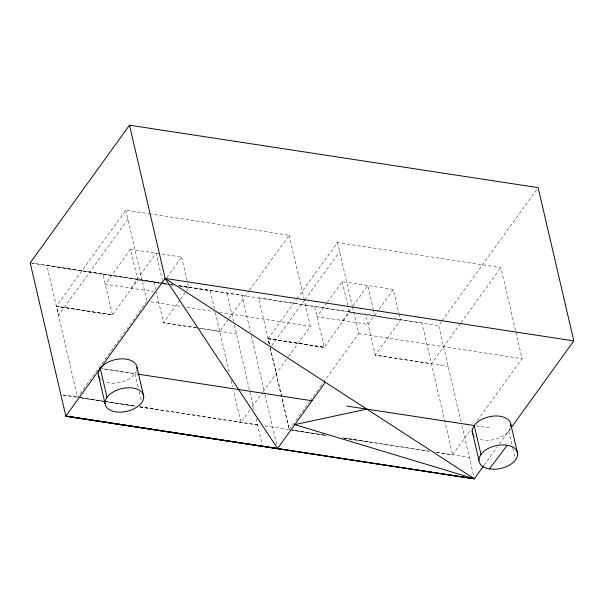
<?xml version="1.0" encoding="UTF-8"?>
<svg xmlns="http://www.w3.org/2000/svg" width="604" height="604" viewBox="0 0 604 604"><rect width="100%" height="100%" fill="white"/><g stroke="black" fill="none" stroke-linecap="round" stroke-linejoin="round"><path stroke-width="0.45" stroke-dasharray="3.02 2.27" d="M150.849 214.005L125.783 210.154L56.338 306.281L112.495 314.903L137.674 279.999L130.517 249.263L159.705 253.725M127.905 219.26L58.452 315.386L56.27 306.364L112.457 314.956L102.974 274.201L46.916 265.435L77.531 397.356L146.432 301.992M130.517 249.263L105.307 284.22L153.643 291.611M130.841 288.123L156.058 253.167L162.37 280.286M166.795 277.591L181.6 257.07L160.619 253.861M179.984 299.962L163.533 322.77L198.535 328.123M180.536 299.199L186.009 291.604M186.56 290.849L188.75 287.806L187.701 283.291M228.538 319.154L219.72 331.362L199.456 328.266M229.09 318.391L248.931 290.932M249.482 290.169L289.173 235.235L151.778 214.148M269.324 344.121L268.055 338.655L296.202 299.697M296.753 298.935L337.508 242.536L500.89 267.617L515.514 330.456M304.378 300.422L270.237 347.678L289.308 429.648L264.25 425.797M304.929 299.659L339.629 251.642M326.892 302.921L317.024 316.602L368.1 324.408L378.519 309.973M327.443 302.159L342.242 281.638L393.317 289.452L398.791 312.955M249.852 410.071L240.913 422.438L233.499 390.561M252.057 407.021L262.506 392.555M263.057 391.792L287.814 357.53M288.365 356.768L310.365 326.311L304.008 298.988M342.566 320.505L352.434 306.824M352.978 306.062L367.776 285.541L373.249 309.052M269.301 344.159L267.995 338.746L324.174 347.338L349.391 312.374L347.919 306.047M289.308 429.648L295.371 421.267M295.922 420.505L309.686 401.449M310.237 400.686L315.749 393.061M316.3 392.298L319.599 387.73M320.15 386.968L322.906 383.155M323.457 382.392L358.701 333.612L352.343 306.288M379.063 309.21L393.317 289.452M398.995 313.861L400.467 320.188L375.258 355.152L448.153 366.318M461.079 421.871L438.67 325.564L441.418 321.751M441.969 320.988L537.039 189.173M460.656 323.306L431.437 363.744L375.28 355.122L365.767 314.39M461.207 322.544L500.89 267.617M436.851 452.396L452.638 454.82L471.377 428.878M477.439 420.49L522.082 358.693L515.725 331.369M484.159 465.163L497.273 446.983M499.463 443.955L510.403 428.78M178.686 285.745L438.67 325.564M30.2 262.861L167.308 283.827M178.497 285.541L241.917 295.243L250.441 331.86M102.974 274.201L162.34 283.284M163.261 283.419L169.709 284.409M170.63 284.552L172.472 284.831M178.92 285.82L210.237 290.607L214.45 308.719M269.392 344.038L258.633 297.817L421.954 322.981L452.638 454.82M137.674 279.999L160.475 283.487M167.776 284.605L163.216 283.903L162.582 281.192M171.423 285.156L173.242 285.435M180.543 286.553L188.75 287.806M349.391 312.374L400.467 320.188M476.073 425.797L491.573 428.161M100.279 368.38L137.787 374.11M103.865 368.908L135.009 373.687L138.376 388.146M62.74 394.978L77.606 397.251L60.876 394.691M78.535 397.394L103.609 401.23M104.537 401.373L136.111 406.198M139.826 406.771L260.535 425.231M81.246 397.923L103.533 401.335M104.462 401.479L135.107 406.16M139.75 406.869L159.252 409.852M290.177 429.874L325.465 435.273L292.094 430.078M344.038 438.119L370.977 442.234M32.057 263.148L169.407 284.31M170.336 284.454L173.114 284.884M358.701 333.612L522.082 358.693M150.698 301.804L182.257 306.643M186.9 307.361L213.824 311.49M219.388 312.351L310.365 326.311M268.055 338.655L324.22 347.285L314.692 306.583M196.7 327.829L163.556 322.74L156.383 292.034M197.621 327.972L236.436 333.937M342.204 437.802L429.436 451.241M435.929 452.245L469.346 457.394M292.034 430.161L328.236 435.718M344.023 438.142L429.429 451.256M80.377 397.696L135.122 406.137M139.728 406.907L257.629 425.012M268.116 338.572L324.174 347.338M56.399 306.19L112.457 314.956M508.749 431.075L512.532 447.345M512.743 448.244L515.265 459.085M461.932 425.518L473.914 477.017M373.461 309.958L374.933 316.285M337.508 242.536L352.132 305.375M342.242 281.638L347.708 305.141M289.173 235.235L303.797 298.082M270.177 347.768L289.248 429.738M251.294 335.522L264.929 394.118M265.141 395.031L276.753 444.906M226.945 293.182L233.484 321.26M234.329 324.884L254.239 410.441M256.141 418.64L262.196 444.635M215.296 312.344L229.679 374.17M231.166 380.543L232.646 386.922M181.6 257.07L187.489 282.385M154.05 282.015L155.749 289.301M125.783 210.154L146.983 301.23M139.214 391.762L141.532 401.698M510.478 427.919A19.698 11.635 -13.1 0 1 478.481 438.836M475.235 436.949A19.698 11.635 -13.1 0 1 474.019 435.771M136.64 370.524A19.698 11.635 -13.1 0 1 104.87 381.826M101.54 379.999A19.698 11.635 -13.1 0 1 99.305 377.56"/><path stroke-width="0.91" d="M511.505 427.255L573.8 340.882L538.141 187.648L129.49 125.202L30.2 262.861L65.859 416.096L474.329 478.798L483.615 465.918M573.8 340.882L165.149 278.436L65.708 416.307L474.329 478.798L165.149 278.436L129.49 125.202M366.824 409.135L294.79 424.62L474.329 478.798L65.859 416.096L277.576 448.478L325.345 382.249M489.353 468.908L507.247 445.254M137.787 374.11L311.996 400.754M346.734 406.069L474.246 425.518L480.98 454.434M165.149 278.436L277.576 448.478M510.916 424.771L517.651 453.687M472.222 431.558L478.949 460.474M136.972 367.391L143.699 396.307A19.698 11.635 -13.1 0 1 115.802 411.837A19.698 11.635 -13.1 0 1 113.62 391.709A19.698 11.635 -13.1 0 1 143.699 396.307M100.279 368.38L107.006 397.296M98.316 374.676L105.051 403.593M510.863 426.326A19.698 11.635 -13.1 0 0 496.994 415.997A19.698 11.635 -13.1 0 0 474.397 425.254L472.66 428.41A19.698 11.635 -13.1 0 0 473.098 434.465M99.305 377.56A19.698 11.635 -13.1 0 1 115.122 359.674A19.698 11.635 -13.1 0 1 136.972 368.938M481.124 454.17L479.395 457.326A19.698 11.635 -13.1 0 0 502.49 468.009A19.698 11.635 -13.1 0 0 513.664 447.594A19.698 11.635 -13.1 0 0 481.124 454.17"/></g></svg>
